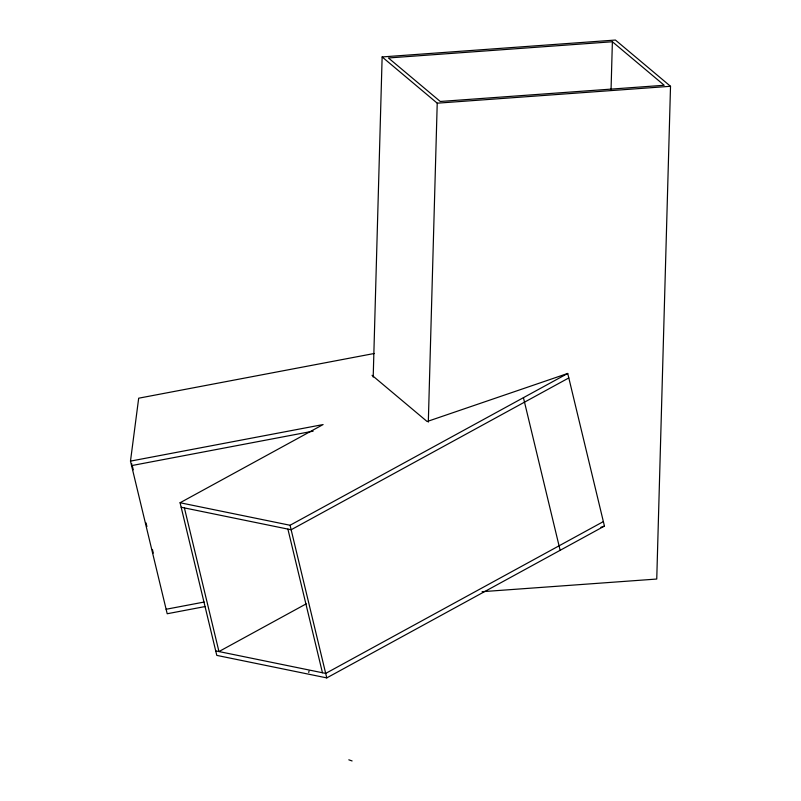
<?xml version="1.0" encoding="UTF-8"?>
<svg xmlns="http://www.w3.org/2000/svg" width="801" height="801" viewBox="0 0 801 801"><rect width="100%" height="100%" fill="white"/><g stroke="black" fill="none" stroke-linecap="round" stroke-linejoin="round"><path stroke-width="1.2" d="M373.196 377.101L382.137 56.941L615.428 40.05L670.517 86.288L656.75 579.043L482.092 591.689M428.315 422.097L437.226 103.179L382.137 56.941M611.063 89.271L612.385 41.752L388.425 57.962L440.27 101.477L664.229 85.266L612.385 41.752M205.226 606.527L167.199 613.746L130.483 461.116L138.683 398.197L374.377 353.461M131.805 463.759L131.564 465.611L313.141 431.148M308.745 672.46L309.036 671.078M372.044 375.289L427.123 421.526L567.729 373.456L604.445 526.087L326.768 677.896L216.791 655.388L180.085 502.748L323.103 424.56L130.483 461.116M180.085 502.748L290.062 525.266L567.729 373.456M568.81 377.942L291.133 529.761L181.166 507.243M306.232 603.834L218.953 651.553L184.4 507.904M603.363 521.601L325.687 673.411L215.719 650.893M600.9 527.298L604.445 526.087M166.117 609.261L204.145 602.042M437.226 103.179L670.517 86.288M348.815 759.819L352.1 760.95M523.433 397.676L560.139 550.307M290.062 525.266L326.768 677.896M287.899 529.101L322.453 672.75M132.385 466.172L133.256 469.797M146.032 522.903L146.903 526.527M152.42 549.466L153.291 553.09"/></g></svg>
